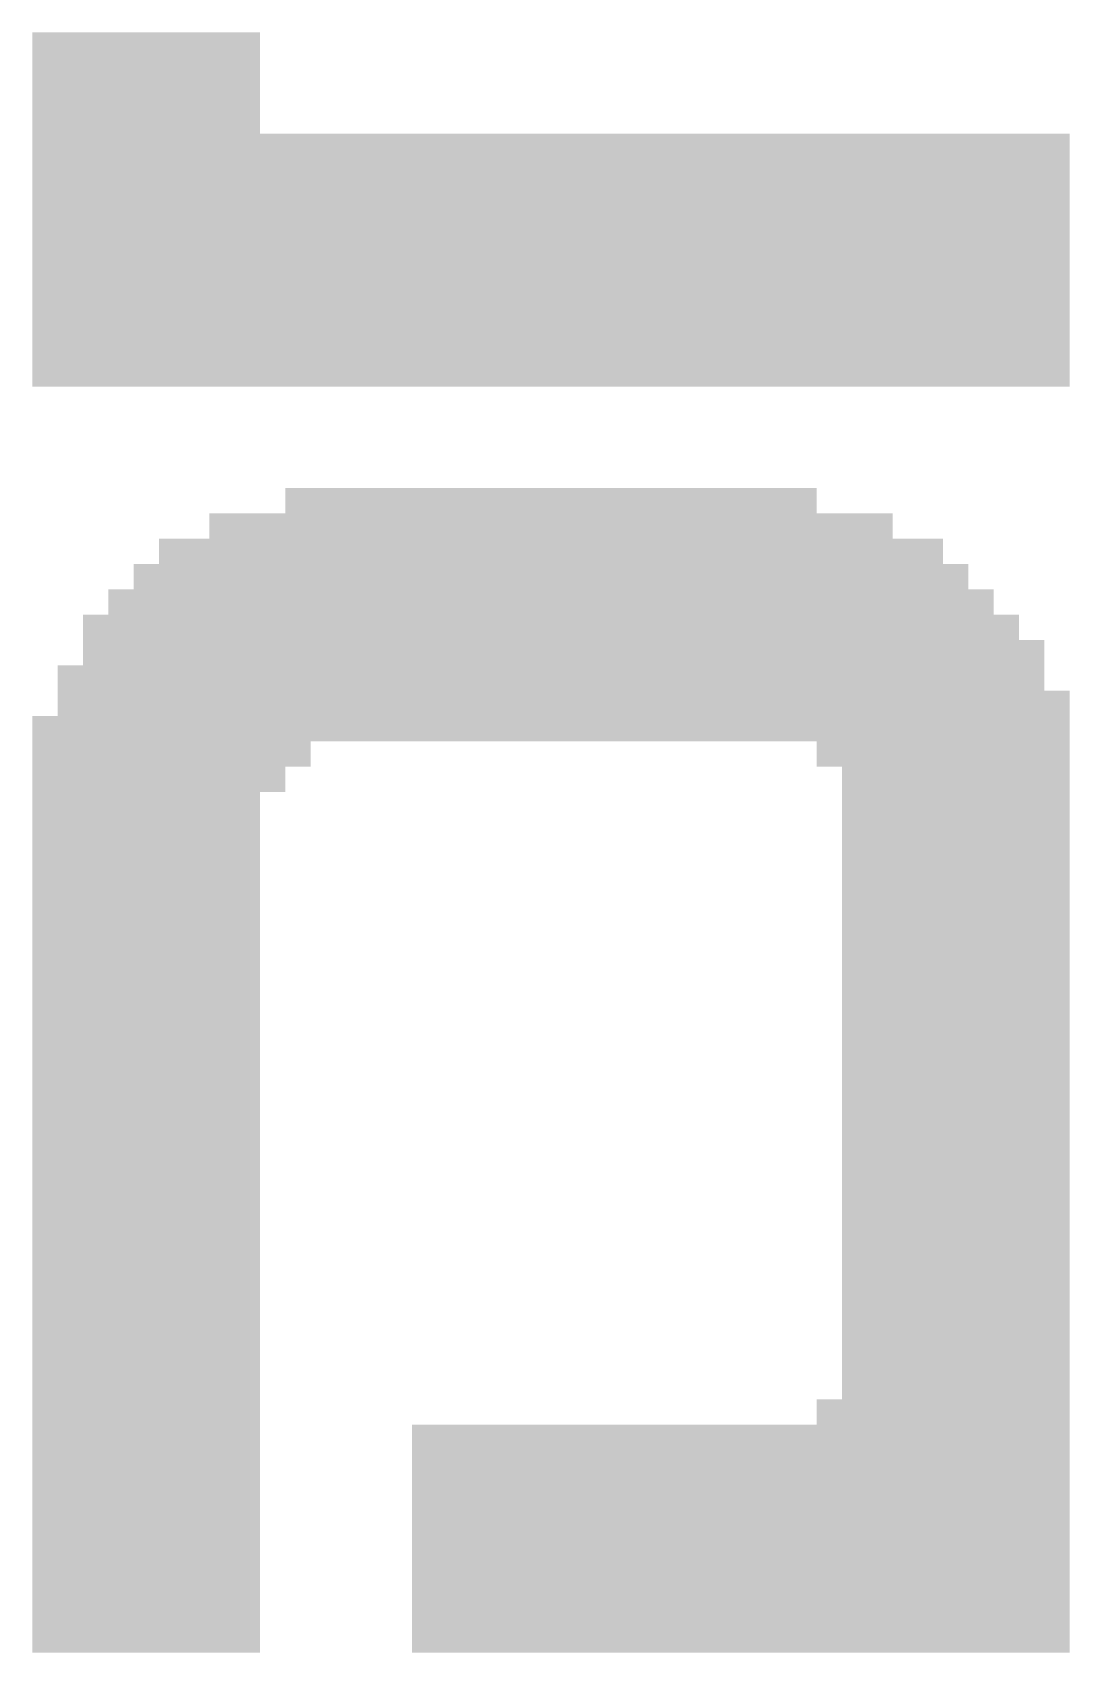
# Model space of a CAD drawing. Extents: x -15 to 107, y -79 to 1.
# Drawn here: x -11.43 to -10.389, y -26.848 to -25.222 of the extents above; entities that cross this region are included whole.
import ezdxf

# ---------------------------------------------------------------- set-up
doc = ezdxf.new("R2010")
doc.units = 0
doc.layers.add('21', color=253, linetype='CONTINUOUS')

# ---------------------------------------------------------------- blocks, each defined once
blk = doc.blocks.new('RECT')
blk.add_solid([(-0.5, -0.5), (0.5, -0.5), (-0.5, 0.5), (0.5, 0.5)])

msp = doc.modelspace()

# ---------------------------------------------------------------- block references
at = {"layer": '21', "xscale": 0.0254, "yscale": 0.0254, "rotation": 90}
for p in [(-11.4173, -25.2349), (-11.3919, -25.2349), (-11.3665, -25.2349), (-11.3411, -25.2349), (-11.3157, -25.2349), (-11.2903, -25.2349), (-11.2649, -25.2349), (-11.2395, -25.2349), (-11.2141, -25.2349), (-11.4173, -25.2603), (-11.3919, -25.2603), (-11.3665, -25.2603), (-11.3411, -25.2603), (-11.3157, -25.2603), (-11.2903, -25.2603), (-11.2649, -25.2603), (-11.2395, -25.2603), (-11.2141, -25.2603), (-11.4173, -25.2857), (-11.3919, -25.2857), (-11.3665, -25.2857), (-11.3411, -25.2857), (-11.3157, -25.2857), (-11.2903, -25.2857), (-11.2649, -25.2857), (-11.2395, -25.2857), (-11.2141, -25.2857), (-11.4173, -25.3111), (-11.3919, -25.3111), (-11.3665, -25.3111), (-11.3411, -25.3111), (-11.3157, -25.3111), (-11.2903, -25.3111), (-11.2649, -25.3111), (-11.2395, -25.3111), (-11.2141, -25.3111), (-11.4173, -25.3365), (-11.3919, -25.3365), (-11.3665, -25.3365), (-11.3411, -25.3365), (-11.3157, -25.3365), (-11.2903, -25.3365), (-11.2649, -25.3365), (-11.2395, -25.3365), (-11.2141, -25.3365), (-11.1887, -25.3365), (-11.1633, -25.3365), (-11.1379, -25.3365), (-11.1125, -25.3365), (-11.0871, -25.3365), (-11.0617, -25.3365), (-11.0363, -25.3365), (-11.0109, -25.3365), (-10.9855, -25.3365), (-10.9601, -25.3365), (-10.9347, -25.3365), (-10.9093, -25.3365), (-10.8839, -25.3365), (-10.8585, -25.3365), (-10.8331, -25.3365), (-10.8077, -25.3365), (-10.7823, -25.3365), (-10.7569, -25.3365), (-10.7315, -25.3365), (-10.7061, -25.3365), (-10.6807, -25.3365), (-10.6553, -25.3365), (-10.6299, -25.3365), (-10.6045, -25.3365), (-10.5791, -25.3365), (-10.5537, -25.3365), (-10.5283, -25.3365), (-10.5029, -25.3365), (-10.4775, -25.3365), (-10.4521, -25.3365), (-10.4267, -25.3365), (-10.4013, -25.3365), (-11.4173, -25.3619), (-11.3919, -25.3619), (-11.3665, -25.3619), (-11.3411, -25.3619), (-11.3157, -25.3619), (-11.2903, -25.3619), (-11.2649, -25.3619), (-11.2395, -25.3619), (-11.2141, -25.3619), (-11.1887, -25.3619), (-11.1633, -25.3619), (-11.1379, -25.3619), (-11.1125, -25.3619), (-11.0871, -25.3619), (-11.0617, -25.3619), (-11.0363, -25.3619), (-11.0109, -25.3619), (-10.9855, -25.3619), (-10.9601, -25.3619), (-10.9347, -25.3619), (-10.9093, -25.3619), (-10.8839, -25.3619), (-10.8585, -25.3619), (-10.8331, -25.3619), (-10.8077, -25.3619), (-10.7823, -25.3619), (-10.7569, -25.3619), (-10.7315, -25.3619), (-10.7061, -25.3619), (-10.6807, -25.3619), (-10.6553, -25.3619), (-10.6299, -25.3619), (-10.6045, -25.3619), (-10.5791, -25.3619), (-10.5537, -25.3619), (-10.5283, -25.3619), (-10.5029, -25.3619), (-10.4775, -25.3619), (-10.4521, -25.3619), (-10.4267, -25.3619), (-10.4013, -25.3619), (-11.4173, -25.3873), (-11.3919, -25.3873), (-11.3665, -25.3873), (-11.3411, -25.3873), (-11.3157, -25.3873), (-11.2903, -25.3873), (-11.2649, -25.3873), (-11.2395, -25.3873), (-11.2141, -25.3873), (-11.1887, -25.3873), (-11.1633, -25.3873), (-11.1379, -25.3873), (-11.1125, -25.3873), (-11.0871, -25.3873), (-11.0617, -25.3873), (-11.0363, -25.3873), (-11.0109, -25.3873), (-10.9855, -25.3873), (-10.9601, -25.3873), (-10.9347, -25.3873), (-10.9093, -25.3873), (-10.8839, -25.3873), (-10.8585, -25.3873), (-10.8331, -25.3873), (-10.8077, -25.3873), (-10.7823, -25.3873), (-10.7569, -25.3873), (-10.7315, -25.3873), (-10.7061, -25.3873), (-10.6807, -25.3873), (-10.6553, -25.3873), (-10.6299, -25.3873), (-10.6045, -25.3873), (-10.5791, -25.3873), (-10.5537, -25.3873), (-10.5283, -25.3873), (-10.5029, -25.3873), (-10.4775, -25.3873), (-10.4521, -25.3873), (-10.4267, -25.3873), (-10.4013, -25.3873), (-11.4173, -25.4127), (-11.3919, -25.4127), (-11.3665, -25.4127), (-11.3411, -25.4127), (-11.3157, -25.4127), (-11.2903, -25.4127), (-11.2649, -25.4127), (-11.2395, -25.4127), (-11.2141, -25.4127), (-11.1887, -25.4127), (-11.1633, -25.4127), (-11.1379, -25.4127), (-11.1125, -25.4127), (-11.0871, -25.4127), (-11.0617, -25.4127), (-11.0363, -25.4127), (-11.0109, -25.4127), (-10.9855, -25.4127), (-10.9601, -25.4127), (-10.9347, -25.4127), (-10.9093, -25.4127), (-10.8839, -25.4127), (-10.8585, -25.4127), (-10.8331, -25.4127), (-10.8077, -25.4127), (-10.7823, -25.4127), (-10.7569, -25.4127), (-10.7315, -25.4127), (-10.7061, -25.4127), (-10.6807, -25.4127), (-10.6553, -25.4127), (-10.6299, -25.4127), (-10.6045, -25.4127), (-10.5791, -25.4127), (-10.5537, -25.4127), (-10.5283, -25.4127), (-10.5029, -25.4127), (-10.4775, -25.4127), (-10.4521, -25.4127), (-10.4267, -25.4127), (-10.4013, -25.4127), (-11.4173, -25.4381), (-11.3919, -25.4381), (-11.3665, -25.4381), (-11.3411, -25.4381), (-11.3157, -25.4381), (-11.2903, -25.4381), (-11.2649, -25.4381), (-11.2395, -25.4381), (-11.2141, -25.4381), (-11.1887, -25.4381), (-11.1633, -25.4381), (-11.1379, -25.4381), (-11.1125, -25.4381), (-11.0871, -25.4381), (-11.0617, -25.4381), (-11.0363, -25.4381), (-11.0109, -25.4381), (-10.9855, -25.4381), (-10.9601, -25.4381), (-10.9347, -25.4381), (-10.9093, -25.4381), (-10.8839, -25.4381), (-10.8585, -25.4381), (-10.8331, -25.4381), (-10.8077, -25.4381), (-10.7823, -25.4381), (-10.7569, -25.4381), (-10.7315, -25.4381), (-10.7061, -25.4381), (-10.6807, -25.4381), (-10.6553, -25.4381), (-10.6299, -25.4381), (-10.6045, -25.4381), (-10.5791, -25.4381), (-10.5537, -25.4381), (-10.5283, -25.4381), (-10.5029, -25.4381), (-10.4775, -25.4381), (-10.4521, -25.4381), (-10.4267, -25.4381), (-10.4013, -25.4381), (-11.4173, -25.4635), (-11.3919, -25.4635), (-11.3665, -25.4635), (-11.3411, -25.4635), (-11.3157, -25.4635), (-11.2903, -25.4635), (-11.2649, -25.4635), (-11.2395, -25.4635), (-11.2141, -25.4635), (-11.1887, -25.4635), (-11.1633, -25.4635), (-11.1379, -25.4635), (-11.1125, -25.4635), (-11.0871, -25.4635), (-11.0617, -25.4635), (-11.0363, -25.4635), (-11.0109, -25.4635), (-10.9855, -25.4635), (-10.9601, -25.4635), (-10.9347, -25.4635), (-10.9093, -25.4635), (-10.8839, -25.4635), (-10.8585, -25.4635), (-10.8331, -25.4635), (-10.8077, -25.4635), (-10.7823, -25.4635), (-10.7569, -25.4635), (-10.7315, -25.4635), (-10.7061, -25.4635), (-10.6807, -25.4635), (-10.6553, -25.4635), (-10.6299, -25.4635), (-10.6045, -25.4635), (-10.5791, -25.4635), (-10.5537, -25.4635), (-10.5283, -25.4635), (-10.5029, -25.4635), (-10.4775, -25.4635), (-10.4521, -25.4635), (-10.4267, -25.4635), (-10.4013, -25.4635), (-11.4173, -25.4889), (-11.3919, -25.4889), (-11.3665, -25.4889), (-11.3411, -25.4889), (-11.3157, -25.4889), (-11.2903, -25.4889), (-11.2649, -25.4889), (-11.2395, -25.4889), (-11.2141, -25.4889), (-11.1887, -25.4889), (-11.1633, -25.4889), (-11.1379, -25.4889), (-11.1125, -25.4889), (-11.0871, -25.4889), (-11.0617, -25.4889), (-11.0363, -25.4889), (-11.0109, -25.4889), (-10.9855, -25.4889), (-10.9601, -25.4889), (-10.9347, -25.4889), (-10.9093, -25.4889), (-10.8839, -25.4889), (-10.8585, -25.4889), (-10.8331, -25.4889), (-10.8077, -25.4889), (-10.7823, -25.4889), (-10.7569, -25.4889), (-10.7315, -25.4889), (-10.7061, -25.4889), (-10.6807, -25.4889), (-10.6553, -25.4889), (-10.6299, -25.4889), (-10.6045, -25.4889), (-10.5791, -25.4889), (-10.5537, -25.4889), (-10.5283, -25.4889), (-10.5029, -25.4889), (-10.4775, -25.4889), (-10.4521, -25.4889), (-10.4267, -25.4889), (-10.4013, -25.4889), (-11.4173, -25.5143), (-11.3919, -25.5143), (-11.3665, -25.5143), (-11.3411, -25.5143), (-11.3157, -25.5143), (-11.2903, -25.5143), (-11.2649, -25.5143), (-11.2395, -25.5143), (-11.2141, -25.5143), (-11.1887, -25.5143), (-11.1633, -25.5143), (-11.1379, -25.5143), (-11.1125, -25.5143), (-11.0871, -25.5143), (-11.0617, -25.5143), (-11.0363, -25.5143), (-11.0109, -25.5143), (-10.9855, -25.5143), (-10.9601, -25.5143), (-10.9347, -25.5143), (-10.9093, -25.5143), (-10.8839, -25.5143), (-10.8585, -25.5143), (-10.8331, -25.5143), (-10.8077, -25.5143), (-10.7823, -25.5143), (-10.7569, -25.5143), (-10.7315, -25.5143), (-10.7061, -25.5143), (-10.6807, -25.5143), (-10.6553, -25.5143), (-10.6299, -25.5143), (-10.6045, -25.5143), (-10.5791, -25.5143), (-10.5537, -25.5143), (-10.5283, -25.5143), (-10.5029, -25.5143), (-10.4775, -25.5143), (-10.4521, -25.5143), (-10.4267, -25.5143), (-10.4013, -25.5143), (-11.4173, -25.5397), (-11.3919, -25.5397), (-11.3665, -25.5397), (-11.3411, -25.5397), (-11.3157, -25.5397), (-11.2903, -25.5397), (-11.2649, -25.5397), (-11.2395, -25.5397), (-11.2141, -25.5397), (-11.1887, -25.5397), (-11.1633, -25.5397), (-11.1379, -25.5397), (-11.1125, -25.5397), (-11.0871, -25.5397), (-11.0617, -25.5397), (-11.0363, -25.5397), (-11.0109, -25.5397), (-10.9855, -25.5397), (-10.9601, -25.5397), (-10.9347, -25.5397), (-10.9093, -25.5397), (-10.8839, -25.5397), (-10.8585, -25.5397), (-10.8331, -25.5397), (-10.8077, -25.5397), (-10.7823, -25.5397), (-10.7569, -25.5397), (-10.7315, -25.5397), (-10.7061, -25.5397), (-10.6807, -25.5397), (-10.6553, -25.5397), (-10.6299, -25.5397), (-10.6045, -25.5397), (-10.5791, -25.5397), (-10.5537, -25.5397), (-10.5283, -25.5397), (-10.5029, -25.5397), (-10.4775, -25.5397), (-10.4521, -25.5397), (-10.4267, -25.5397), (-10.4013, -25.5397), (-11.4173, -25.5651), (-11.3919, -25.5651), (-11.3665, -25.5651), (-11.3411, -25.5651), (-11.3157, -25.5651), (-11.2903, -25.5651), (-11.2649, -25.5651), (-11.2395, -25.5651), (-11.2141, -25.5651), (-11.1887, -25.5651), (-11.1633, -25.5651), (-11.1379, -25.5651), (-11.1125, -25.5651), (-11.0871, -25.5651), (-11.0617, -25.5651), (-11.0363, -25.5651), (-11.0109, -25.5651), (-10.9855, -25.5651), (-10.9601, -25.5651), (-10.9347, -25.5651), (-10.9093, -25.5651), (-10.8839, -25.5651), (-10.8585, -25.5651), (-10.8331, -25.5651), (-10.8077, -25.5651), (-10.7823, -25.5651), (-10.7569, -25.5651), (-10.7315, -25.5651), (-10.7061, -25.5651), (-10.6807, -25.5651), (-10.6553, -25.5651), (-10.6299, -25.5651), (-10.6045, -25.5651), (-10.5791, -25.5651), (-10.5537, -25.5651), (-10.5283, -25.5651), (-10.5029, -25.5651), (-10.4775, -25.5651), (-10.4521, -25.5651), (-10.4267, -25.5651), (-10.4013, -25.5651), (-11.1633, -25.6921), (-11.1379, -25.6921), (-11.1125, -25.6921), (-11.0871, -25.6921), (-11.0617, -25.6921), (-11.0363, -25.6921), (-11.0109, -25.6921), (-10.9855, -25.6921), (-10.9601, -25.6921), (-10.9347, -25.6921), (-10.9093, -25.6921), (-10.8839, -25.6921), (-10.8585, -25.6921), (-10.8331, -25.6921), (-10.8077, -25.6921), (-10.7823, -25.6921), (-10.7569, -25.6921), (-10.7315, -25.6921), (-10.7061, -25.6921), (-10.6807, -25.6921), (-10.6553, -25.6921), (-11.2395, -25.7175), (-11.2141, -25.7175), (-11.1887, -25.7175), (-11.1633, -25.7175), (-11.1379, -25.7175), (-11.1125, -25.7175), (-11.0871, -25.7175), (-11.0617, -25.7175), (-11.0363, -25.7175), (-11.0109, -25.7175), (-10.9855, -25.7175), (-10.9601, -25.7175), (-10.9347, -25.7175), (-10.9093, -25.7175), (-10.8839, -25.7175), (-10.8585, -25.7175), (-10.8331, -25.7175), (-10.8077, -25.7175), (-10.7823, -25.7175), (-10.7569, -25.7175), (-10.7315, -25.7175), (-10.7061, -25.7175), (-10.6807, -25.7175), (-10.6553, -25.7175), (-10.6299, -25.7175), (-10.6045, -25.7175), (-10.5791, -25.7175), (-11.2903, -25.7429), (-11.2649, -25.7429), (-11.2395, -25.7429), (-11.2141, -25.7429), (-11.1887, -25.7429), (-11.1633, -25.7429), (-11.1379, -25.7429), (-11.1125, -25.7429), (-11.0871, -25.7429), (-11.0617, -25.7429), (-11.0363, -25.7429), (-11.0109, -25.7429), (-10.9855, -25.7429), (-10.9601, -25.7429), (-10.9347, -25.7429), (-10.9093, -25.7429), (-10.8839, -25.7429), (-10.8585, -25.7429), (-10.8331, -25.7429), (-10.8077, -25.7429), (-10.7823, -25.7429), (-10.7569, -25.7429), (-10.7315, -25.7429), (-10.7061, -25.7429), (-10.6807, -25.7429), (-10.6553, -25.7429), (-10.6299, -25.7429), (-10.6045, -25.7429), (-10.5791, -25.7429), (-10.5537, -25.7429), (-10.5283, -25.7429), (-11.3157, -25.7683), (-11.2903, -25.7683), (-11.2649, -25.7683), (-11.2395, -25.7683), (-11.2141, -25.7683), (-11.1887, -25.7683), (-11.1633, -25.7683), (-11.1379, -25.7683), (-11.1125, -25.7683), (-11.0871, -25.7683), (-11.0617, -25.7683), (-11.0363, -25.7683), (-11.0109, -25.7683), (-10.9855, -25.7683), (-10.9601, -25.7683), (-10.9347, -25.7683), (-10.9093, -25.7683), (-10.8839, -25.7683), (-10.8585, -25.7683), (-10.8331, -25.7683), (-10.8077, -25.7683), (-10.7823, -25.7683), (-10.7569, -25.7683), (-10.7315, -25.7683), (-10.7061, -25.7683), (-10.6807, -25.7683), (-10.6553, -25.7683), (-10.6299, -25.7683), (-10.6045, -25.7683), (-10.5791, -25.7683), (-10.5537, -25.7683), (-10.5283, -25.7683), (-10.5029, -25.7683), (-11.3411, -25.7937), (-11.3157, -25.7937), (-11.2903, -25.7937), (-11.2649, -25.7937), (-11.2395, -25.7937), (-11.2141, -25.7937), (-11.1887, -25.7937), (-11.1633, -25.7937), (-11.1379, -25.7937), (-11.1125, -25.7937), (-11.0871, -25.7937), (-11.0617, -25.7937), (-11.0363, -25.7937), (-11.0109, -25.7937), (-10.9855, -25.7937), (-10.9601, -25.7937), (-10.9347, -25.7937), (-10.9093, -25.7937), (-10.8839, -25.7937), (-10.8585, -25.7937), (-10.8331, -25.7937), (-10.8077, -25.7937), (-10.7823, -25.7937), (-10.7569, -25.7937), (-10.7315, -25.7937), (-10.7061, -25.7937), (-10.6807, -25.7937), (-10.6553, -25.7937), (-10.6299, -25.7937), (-10.6045, -25.7937), (-10.5791, -25.7937), (-10.5537, -25.7937), (-10.5283, -25.7937), (-10.5029, -25.7937), (-10.4775, -25.7937), (-11.3665, -25.8191), (-11.3411, -25.8191), (-11.3157, -25.8191), (-11.2903, -25.8191), (-11.2649, -25.8191), (-11.2395, -25.8191), (-11.2141, -25.8191), (-11.1887, -25.8191), (-11.1633, -25.8191), (-11.1379, -25.8191), (-11.1125, -25.8191), (-11.0871, -25.8191), (-11.0617, -25.8191), (-11.0363, -25.8191), (-11.0109, -25.8191), (-10.9855, -25.8191), (-10.9601, -25.8191), (-10.9347, -25.8191), (-10.9093, -25.8191), (-10.8839, -25.8191), (-10.8585, -25.8191), (-10.8331, -25.8191), (-10.8077, -25.8191), (-10.7823, -25.8191), (-10.7569, -25.8191), (-10.7315, -25.8191), (-10.7061, -25.8191), (-10.6807, -25.8191), (-10.6553, -25.8191), (-10.6299, -25.8191), (-10.6045, -25.8191), (-10.5791, -25.8191), (-10.5537, -25.8191), (-10.5283, -25.8191), (-10.5029, -25.8191), (-10.4775, -25.8191), (-10.4521, -25.8191), (-11.3665, -25.8445), (-11.3411, -25.8445), (-11.3157, -25.8445), (-11.2903, -25.8445), (-11.2649, -25.8445), (-11.2395, -25.8445), (-11.2141, -25.8445), (-11.1887, -25.8445), (-11.1633, -25.8445), (-11.1379, -25.8445), (-11.1125, -25.8445), (-11.0871, -25.8445), (-11.0617, -25.8445), (-11.0363, -25.8445), (-11.0109, -25.8445), (-10.9855, -25.8445), (-10.9601, -25.8445), (-10.9347, -25.8445), (-10.9093, -25.8445), (-10.8839, -25.8445), (-10.8585, -25.8445), (-10.8331, -25.8445), (-10.8077, -25.8445), (-10.7823, -25.8445), (-10.7569, -25.8445), (-10.7315, -25.8445), (-10.7061, -25.8445), (-10.6807, -25.8445), (-10.6553, -25.8445), (-10.6299, -25.8445), (-10.6045, -25.8445), (-10.5791, -25.8445), (-10.5537, -25.8445), (-10.5283, -25.8445), (-10.5029, -25.8445), (-10.4775, -25.8445), (-10.4521, -25.8445), (-10.4267, -25.8445), (-11.3919, -25.8699), (-11.3665, -25.8699), (-11.3411, -25.8699), (-11.3157, -25.8699), (-11.2903, -25.8699), (-11.2649, -25.8699), (-11.2395, -25.8699), (-11.2141, -25.8699), (-11.1887, -25.8699), (-11.1633, -25.8699), (-11.1379, -25.8699), (-11.1125, -25.8699), (-11.0871, -25.8699), (-11.0617, -25.8699), (-11.0363, -25.8699), (-11.0109, -25.8699), (-10.9855, -25.8699), (-10.9601, -25.8699), (-10.9347, -25.8699), (-10.9093, -25.8699), (-10.8839, -25.8699), (-10.8585, -25.8699), (-10.8331, -25.8699), (-10.8077, -25.8699), (-10.7823, -25.8699), (-10.7569, -25.8699), (-10.7315, -25.8699), (-10.7061, -25.8699), (-10.6807, -25.8699), (-10.6553, -25.8699), (-10.6299, -25.8699), (-10.6045, -25.8699), (-10.5791, -25.8699), (-10.5537, -25.8699), (-10.5283, -25.8699), (-10.5029, -25.8699), (-10.4775, -25.8699), (-10.4521, -25.8699), (-10.4267, -25.8699), (-11.3919, -25.8953), (-11.3665, -25.8953), (-11.3411, -25.8953), (-11.3157, -25.8953), (-11.2903, -25.8953), (-11.2649, -25.8953), (-11.2395, -25.8953), (-11.2141, -25.8953), (-11.1887, -25.8953), (-11.1633, -25.8953), (-11.1379, -25.8953), (-11.1125, -25.8953), (-11.0871, -25.8953), (-11.0617, -25.8953), (-11.0363, -25.8953), (-11.0109, -25.8953), (-10.9855, -25.8953), (-10.9601, -25.8953), (-10.9347, -25.8953), (-10.9093, -25.8953), (-10.8839, -25.8953), (-10.8585, -25.8953), (-10.8331, -25.8953), (-10.8077, -25.8953), (-10.7823, -25.8953), (-10.7569, -25.8953), (-10.7315, -25.8953), (-10.7061, -25.8953), (-10.6807, -25.8953), (-10.6553, -25.8953), (-10.6299, -25.8953), (-10.6045, -25.8953), (-10.5791, -25.8953), (-10.5537, -25.8953), (-10.5283, -25.8953), (-10.5029, -25.8953), (-10.4775, -25.8953), (-10.4521, -25.8953), (-10.4267, -25.8953), (-10.4013, -25.8953), (-11.4173, -25.9207), (-11.3919, -25.9207), (-11.3665, -25.9207), (-11.3411, -25.9207), (-11.3157, -25.9207), (-11.2903, -25.9207), (-11.2649, -25.9207), (-11.2395, -25.9207), (-11.2141, -25.9207), (-11.1887, -25.9207), (-11.1633, -25.9207), (-11.1379, -25.9207), (-11.1125, -25.9207), (-11.0871, -25.9207), (-11.0617, -25.9207), (-11.0363, -25.9207), (-11.0109, -25.9207), (-10.9855, -25.9207), (-10.9601, -25.9207), (-10.9347, -25.9207), (-10.9093, -25.9207), (-10.8839, -25.9207), (-10.8585, -25.9207), (-10.8331, -25.9207), (-10.8077, -25.9207), (-10.7823, -25.9207), (-10.7569, -25.9207), (-10.7315, -25.9207), (-10.7061, -25.9207), (-10.6807, -25.9207), (-10.6553, -25.9207), (-10.6299, -25.9207), (-10.6045, -25.9207), (-10.5791, -25.9207), (-10.5537, -25.9207), (-10.5283, -25.9207), (-10.5029, -25.9207), (-10.4775, -25.9207), (-10.4521, -25.9207), (-10.4267, -25.9207), (-10.4013, -25.9207), (-11.4173, -25.9461), (-11.3919, -25.9461), (-11.3665, -25.9461), (-11.3411, -25.9461), (-11.3157, -25.9461), (-11.2903, -25.9461), (-11.2649, -25.9461), (-11.2395, -25.9461), (-11.2141, -25.9461), (-11.1887, -25.9461), (-11.1633, -25.9461), (-10.6299, -25.9461), (-10.6045, -25.9461), (-10.5791, -25.9461), (-10.5537, -25.9461), (-10.5283, -25.9461), (-10.5029, -25.9461), (-10.4775, -25.9461), (-10.4521, -25.9461), (-10.4267, -25.9461), (-10.4013, -25.9461), (-11.4173, -25.9715), (-11.3919, -25.9715), (-11.3665, -25.9715), (-11.3411, -25.9715), (-11.3157, -25.9715), (-11.2903, -25.9715), (-11.2649, -25.9715), (-11.2395, -25.9715), (-11.2141, -25.9715), (-11.1887, -25.9715), (-10.6045, -25.9715), (-10.5791, -25.9715), (-10.5537, -25.9715), (-10.5283, -25.9715), (-10.5029, -25.9715), (-10.4775, -25.9715), (-10.4521, -25.9715), (-10.4267, -25.9715), (-10.4013, -25.9715), (-11.4173, -25.9969), (-11.3919, -25.9969), (-11.3665, -25.9969), (-11.3411, -25.9969), (-11.3157, -25.9969), (-11.2903, -25.9969), (-11.2649, -25.9969), (-11.2395, -25.9969), (-11.2141, -25.9969), (-10.6045, -25.9969), (-10.5791, -25.9969), (-10.5537, -25.9969), (-10.5283, -25.9969), (-10.5029, -25.9969), (-10.4775, -25.9969), (-10.4521, -25.9969), (-10.4267, -25.9969), (-10.4013, -25.9969), (-11.4173, -26.0223), (-11.3919, -26.0223), (-11.3665, -26.0223), (-11.3411, -26.0223), (-11.3157, -26.0223), (-11.2903, -26.0223), (-11.2649, -26.0223), (-11.2395, -26.0223), (-11.2141, -26.0223), (-10.6045, -26.0223), (-10.5791, -26.0223), (-10.5537, -26.0223), (-10.5283, -26.0223), (-10.5029, -26.0223), (-10.4775, -26.0223), (-10.4521, -26.0223), (-10.4267, -26.0223), (-10.4013, -26.0223), (-11.4173, -26.0477), (-11.3919, -26.0477), (-11.3665, -26.0477), (-11.3411, -26.0477), (-11.3157, -26.0477), (-11.2903, -26.0477), (-11.2649, -26.0477), (-11.2395, -26.0477), (-11.2141, -26.0477), (-10.6045, -26.0477), (-10.5791, -26.0477), (-10.5537, -26.0477), (-10.5283, -26.0477), (-10.5029, -26.0477), (-10.4775, -26.0477), (-10.4521, -26.0477), (-10.4267, -26.0477), (-10.4013, -26.0477), (-11.4173, -26.0731), (-11.3919, -26.0731), (-11.3665, -26.0731), (-11.3411, -26.0731), (-11.3157, -26.0731), (-11.2903, -26.0731), (-11.2649, -26.0731), (-11.2395, -26.0731), (-11.2141, -26.0731), (-10.6045, -26.0731), (-10.5791, -26.0731), (-10.5537, -26.0731), (-10.5283, -26.0731), (-10.5029, -26.0731), (-10.4775, -26.0731), (-10.4521, -26.0731), (-10.4267, -26.0731), (-10.4013, -26.0731), (-11.4173, -26.0985), (-11.3919, -26.0985), (-11.3665, -26.0985), (-11.3411, -26.0985), (-11.3157, -26.0985), (-11.2903, -26.0985), (-11.2649, -26.0985), (-11.2395, -26.0985), (-11.2141, -26.0985), (-10.6045, -26.0985), (-10.5791, -26.0985), (-10.5537, -26.0985), (-10.5283, -26.0985), (-10.5029, -26.0985), (-10.4775, -26.0985), (-10.4521, -26.0985), (-10.4267, -26.0985), (-10.4013, -26.0985), (-11.4173, -26.1239), (-11.3919, -26.1239), (-11.3665, -26.1239), (-11.3411, -26.1239), (-11.3157, -26.1239), (-11.2903, -26.1239), (-11.2649, -26.1239), (-11.2395, -26.1239), (-11.2141, -26.1239), (-10.6045, -26.1239), (-10.5791, -26.1239), (-10.5537, -26.1239), (-10.5283, -26.1239), (-10.5029, -26.1239), (-10.4775, -26.1239), (-10.4521, -26.1239), (-10.4267, -26.1239), (-10.4013, -26.1239), (-11.4173, -26.1493), (-11.3919, -26.1493), (-11.3665, -26.1493), (-11.3411, -26.1493), (-11.3157, -26.1493), (-11.2903, -26.1493), (-11.2649, -26.1493), (-11.2395, -26.1493), (-11.2141, -26.1493), (-10.6045, -26.1493), (-10.5791, -26.1493), (-10.5537, -26.1493), (-10.5283, -26.1493), (-10.5029, -26.1493), (-10.4775, -26.1493), (-10.4521, -26.1493), (-10.4267, -26.1493), (-10.4013, -26.1493), (-11.4173, -26.1747), (-11.3919, -26.1747), (-11.3665, -26.1747), (-11.3411, -26.1747), (-11.3157, -26.1747), (-11.2903, -26.1747), (-11.2649, -26.1747), (-11.2395, -26.1747), (-11.2141, -26.1747), (-10.6045, -26.1747), (-10.5791, -26.1747), (-10.5537, -26.1747), (-10.5283, -26.1747), (-10.5029, -26.1747), (-10.4775, -26.1747), (-10.4521, -26.1747), (-10.4267, -26.1747), (-10.4013, -26.1747), (-11.4173, -26.2001), (-11.3919, -26.2001), (-11.3665, -26.2001), (-11.3411, -26.2001), (-11.3157, -26.2001), (-11.2903, -26.2001), (-11.2649, -26.2001), (-11.2395, -26.2001), (-11.2141, -26.2001), (-10.6045, -26.2001), (-10.5791, -26.2001), (-10.5537, -26.2001), (-10.5283, -26.2001), (-10.5029, -26.2001), (-10.4775, -26.2001), (-10.4521, -26.2001), (-10.4267, -26.2001), (-10.4013, -26.2001), (-11.4173, -26.2255), (-11.3919, -26.2255), (-11.3665, -26.2255), (-11.3411, -26.2255), (-11.3157, -26.2255), (-11.2903, -26.2255), (-11.2649, -26.2255), (-11.2395, -26.2255), (-11.2141, -26.2255), (-10.6045, -26.2255), (-10.5791, -26.2255), (-10.5537, -26.2255), (-10.5283, -26.2255), (-10.5029, -26.2255), (-10.4775, -26.2255), (-10.4521, -26.2255), (-10.4267, -26.2255), (-10.4013, -26.2255), (-11.4173, -26.2509), (-11.3919, -26.2509), (-11.3665, -26.2509), (-11.3411, -26.2509), (-11.3157, -26.2509), (-11.2903, -26.2509), (-11.2649, -26.2509), (-11.2395, -26.2509), (-11.2141, -26.2509), (-10.6045, -26.2509), (-10.5791, -26.2509), (-10.5537, -26.2509), (-10.5283, -26.2509), (-10.5029, -26.2509), (-10.4775, -26.2509), (-10.4521, -26.2509), (-10.4267, -26.2509), (-10.4013, -26.2509), (-11.4173, -26.2763), (-11.3919, -26.2763), (-11.3665, -26.2763), (-11.3411, -26.2763), (-11.3157, -26.2763), (-11.2903, -26.2763), (-11.2649, -26.2763), (-11.2395, -26.2763), (-11.2141, -26.2763), (-10.6045, -26.2763), (-10.5791, -26.2763), (-10.5537, -26.2763), (-10.5283, -26.2763), (-10.5029, -26.2763), (-10.4775, -26.2763), (-10.4521, -26.2763), (-10.4267, -26.2763), (-10.4013, -26.2763), (-11.4173, -26.3017), (-11.3919, -26.3017), (-11.3665, -26.3017), (-11.3411, -26.3017), (-11.3157, -26.3017), (-11.2903, -26.3017), (-11.2649, -26.3017), (-11.2395, -26.3017), (-11.2141, -26.3017), (-10.6045, -26.3017), (-10.5791, -26.3017), (-10.5537, -26.3017), (-10.5283, -26.3017), (-10.5029, -26.3017), (-10.4775, -26.3017), (-10.4521, -26.3017), (-10.4267, -26.3017), (-10.4013, -26.3017), (-11.4173, -26.3271), (-11.3919, -26.3271), (-11.3665, -26.3271), (-11.3411, -26.3271), (-11.3157, -26.3271), (-11.2903, -26.3271), (-11.2649, -26.3271), (-11.2395, -26.3271), (-11.2141, -26.3271), (-10.6045, -26.3271), (-10.5791, -26.3271), (-10.5537, -26.3271), (-10.5283, -26.3271), (-10.5029, -26.3271), (-10.4775, -26.3271), (-10.4521, -26.3271), (-10.4267, -26.3271), (-10.4013, -26.3271), (-11.4173, -26.3525), (-11.3919, -26.3525), (-11.3665, -26.3525), (-11.3411, -26.3525), (-11.3157, -26.3525), (-11.2903, -26.3525), (-11.2649, -26.3525), (-11.2395, -26.3525), (-11.2141, -26.3525), (-10.6045, -26.3525), (-10.5791, -26.3525), (-10.5537, -26.3525), (-10.5283, -26.3525), (-10.5029, -26.3525), (-10.4775, -26.3525), (-10.4521, -26.3525), (-10.4267, -26.3525), (-10.4013, -26.3525), (-11.4173, -26.3779), (-11.3919, -26.3779), (-11.3665, -26.3779), (-11.3411, -26.3779), (-11.3157, -26.3779), (-11.2903, -26.3779), (-11.2649, -26.3779), (-11.2395, -26.3779), (-11.2141, -26.3779), (-10.6045, -26.3779), (-10.5791, -26.3779), (-10.5537, -26.3779), (-10.5283, -26.3779), (-10.5029, -26.3779), (-10.4775, -26.3779), (-10.4521, -26.3779), (-10.4267, -26.3779), (-10.4013, -26.3779), (-11.4173, -26.4033), (-11.3919, -26.4033), (-11.3665, -26.4033), (-11.3411, -26.4033), (-11.3157, -26.4033), (-11.2903, -26.4033), (-11.2649, -26.4033), (-11.2395, -26.4033), (-11.2141, -26.4033), (-10.6045, -26.4033), (-10.5791, -26.4033), (-10.5537, -26.4033), (-10.5283, -26.4033), (-10.5029, -26.4033), (-10.4775, -26.4033), (-10.4521, -26.4033), (-10.4267, -26.4033), (-10.4013, -26.4033), (-11.4173, -26.4287), (-11.3919, -26.4287), (-11.3665, -26.4287), (-11.3411, -26.4287), (-11.3157, -26.4287), (-11.2903, -26.4287), (-11.2649, -26.4287), (-11.2395, -26.4287), (-11.2141, -26.4287), (-10.6045, -26.4287), (-10.5791, -26.4287), (-10.5537, -26.4287), (-10.5283, -26.4287), (-10.5029, -26.4287), (-10.4775, -26.4287), (-10.4521, -26.4287), (-10.4267, -26.4287), (-10.4013, -26.4287), (-11.4173, -26.4541), (-11.3919, -26.4541), (-11.3665, -26.4541), (-11.3411, -26.4541), (-11.3157, -26.4541), (-11.2903, -26.4541), (-11.2649, -26.4541), (-11.2395, -26.4541), (-11.2141, -26.4541), (-10.6045, -26.4541), (-10.5791, -26.4541), (-10.5537, -26.4541), (-10.5283, -26.4541), (-10.5029, -26.4541), (-10.4775, -26.4541), (-10.4521, -26.4541), (-10.4267, -26.4541), (-10.4013, -26.4541), (-11.4173, -26.4795), (-11.3919, -26.4795), (-11.3665, -26.4795), (-11.3411, -26.4795), (-11.3157, -26.4795), (-11.2903, -26.4795), (-11.2649, -26.4795), (-11.2395, -26.4795), (-11.2141, -26.4795), (-10.6045, -26.4795), (-10.5791, -26.4795), (-10.5537, -26.4795), (-10.5283, -26.4795), (-10.5029, -26.4795), (-10.4775, -26.4795), (-10.4521, -26.4795), (-10.4267, -26.4795), (-10.4013, -26.4795), (-11.4173, -26.5049), (-11.3919, -26.5049), (-11.3665, -26.5049), (-11.3411, -26.5049), (-11.3157, -26.5049), (-11.2903, -26.5049), (-11.2649, -26.5049), (-11.2395, -26.5049), (-11.2141, -26.5049), (-10.6045, -26.5049), (-10.5791, -26.5049), (-10.5537, -26.5049), (-10.5283, -26.5049), (-10.5029, -26.5049), (-10.4775, -26.5049), (-10.4521, -26.5049), (-10.4267, -26.5049), (-10.4013, -26.5049), (-11.4173, -26.5303), (-11.3919, -26.5303), (-11.3665, -26.5303), (-11.3411, -26.5303), (-11.3157, -26.5303), (-11.2903, -26.5303), (-11.2649, -26.5303), (-11.2395, -26.5303), (-11.2141, -26.5303), (-10.6045, -26.5303), (-10.5791, -26.5303), (-10.5537, -26.5303), (-10.5283, -26.5303), (-10.5029, -26.5303), (-10.4775, -26.5303), (-10.4521, -26.5303), (-10.4267, -26.5303), (-10.4013, -26.5303), (-11.4173, -26.5557), (-11.3919, -26.5557), (-11.3665, -26.5557), (-11.3411, -26.5557), (-11.3157, -26.5557), (-11.2903, -26.5557), (-11.2649, -26.5557), (-11.2395, -26.5557), (-11.2141, -26.5557), (-10.6045, -26.5557), (-10.5791, -26.5557), (-10.5537, -26.5557), (-10.5283, -26.5557), (-10.5029, -26.5557), (-10.4775, -26.5557), (-10.4521, -26.5557), (-10.4267, -26.5557), (-10.4013, -26.5557), (-11.4173, -26.5811), (-11.3919, -26.5811), (-11.3665, -26.5811), (-11.3411, -26.5811), (-11.3157, -26.5811), (-11.2903, -26.5811), (-11.2649, -26.5811), (-11.2395, -26.5811), (-11.2141, -26.5811), (-10.6045, -26.5811), (-10.5791, -26.5811), (-10.5537, -26.5811), (-10.5283, -26.5811), (-10.5029, -26.5811), (-10.4775, -26.5811), (-10.4521, -26.5811), (-10.4267, -26.5811), (-10.4013, -26.5811), (-11.4173, -26.6065), (-11.3919, -26.6065), (-11.3665, -26.6065), (-11.3411, -26.6065), (-11.3157, -26.6065), (-11.2903, -26.6065), (-11.2649, -26.6065), (-11.2395, -26.6065), (-11.2141, -26.6065), (-10.6299, -26.6065), (-10.6045, -26.6065), (-10.5791, -26.6065), (-10.5537, -26.6065), (-10.5283, -26.6065), (-10.5029, -26.6065), (-10.4775, -26.6065), (-10.4521, -26.6065), (-10.4267, -26.6065), (-10.4013, -26.6065), (-11.4173, -26.6319), (-11.3919, -26.6319), (-11.3665, -26.6319), (-11.3411, -26.6319), (-11.3157, -26.6319), (-11.2903, -26.6319), (-11.2649, -26.6319), (-11.2395, -26.6319), (-11.2141, -26.6319), (-11.0363, -26.6319), (-11.0109, -26.6319), (-10.9855, -26.6319), (-10.9601, -26.6319), (-10.9347, -26.6319), (-10.9093, -26.6319), (-10.8839, -26.6319), (-10.8585, -26.6319), (-10.8331, -26.6319), (-10.8077, -26.6319), (-10.7823, -26.6319), (-10.7569, -26.6319), (-10.7315, -26.6319), (-10.7061, -26.6319), (-10.6807, -26.6319), (-10.6553, -26.6319), (-10.6299, -26.6319), (-10.6045, -26.6319), (-10.5791, -26.6319), (-10.5537, -26.6319), (-10.5283, -26.6319), (-10.5029, -26.6319), (-10.4775, -26.6319), (-10.4521, -26.6319), (-10.4267, -26.6319), (-10.4013, -26.6319), (-11.4173, -26.6573), (-11.3919, -26.6573), (-11.3665, -26.6573), (-11.3411, -26.6573), (-11.3157, -26.6573), (-11.2903, -26.6573), (-11.2649, -26.6573), (-11.2395, -26.6573), (-11.2141, -26.6573), (-11.0363, -26.6573), (-11.0109, -26.6573), (-10.9855, -26.6573), (-10.9601, -26.6573), (-10.9347, -26.6573), (-10.9093, -26.6573), (-10.8839, -26.6573), (-10.8585, -26.6573), (-10.8331, -26.6573), (-10.8077, -26.6573), (-10.7823, -26.6573), (-10.7569, -26.6573), (-10.7315, -26.6573), (-10.7061, -26.6573), (-10.6807, -26.6573), (-10.6553, -26.6573), (-10.6299, -26.6573), (-10.6045, -26.6573), (-10.5791, -26.6573), (-10.5537, -26.6573), (-10.5283, -26.6573), (-10.5029, -26.6573), (-10.4775, -26.6573), (-10.4521, -26.6573), (-10.4267, -26.6573), (-10.4013, -26.6573), (-11.4173, -26.6827), (-11.3919, -26.6827), (-11.3665, -26.6827), (-11.3411, -26.6827), (-11.3157, -26.6827), (-11.2903, -26.6827), (-11.2649, -26.6827), (-11.2395, -26.6827), (-11.2141, -26.6827), (-11.0363, -26.6827), (-11.0109, -26.6827), (-10.9855, -26.6827), (-10.9601, -26.6827), (-10.9347, -26.6827), (-10.9093, -26.6827), (-10.8839, -26.6827), (-10.8585, -26.6827), (-10.8331, -26.6827), (-10.8077, -26.6827), (-10.7823, -26.6827), (-10.7569, -26.6827), (-10.7315, -26.6827), (-10.7061, -26.6827), (-10.6807, -26.6827), (-10.6553, -26.6827), (-10.6299, -26.6827), (-10.6045, -26.6827), (-10.5791, -26.6827), (-10.5537, -26.6827), (-10.5283, -26.6827), (-10.5029, -26.6827), (-10.4775, -26.6827), (-10.4521, -26.6827), (-10.4267, -26.6827), (-10.4013, -26.6827), (-11.4173, -26.7081), (-11.3919, -26.7081), (-11.3665, -26.7081), (-11.3411, -26.7081), (-11.3157, -26.7081), (-11.2903, -26.7081), (-11.2649, -26.7081), (-11.2395, -26.7081), (-11.2141, -26.7081), (-11.0363, -26.7081), (-11.0109, -26.7081), (-10.9855, -26.7081), (-10.9601, -26.7081), (-10.9347, -26.7081), (-10.9093, -26.7081), (-10.8839, -26.7081), (-10.8585, -26.7081), (-10.8331, -26.7081), (-10.8077, -26.7081), (-10.7823, -26.7081), (-10.7569, -26.7081), (-10.7315, -26.7081), (-10.7061, -26.7081), (-10.6807, -26.7081), (-10.6553, -26.7081), (-10.6299, -26.7081), (-10.6045, -26.7081), (-10.5791, -26.7081), (-10.5537, -26.7081), (-10.5283, -26.7081), (-10.5029, -26.7081), (-10.4775, -26.7081), (-10.4521, -26.7081), (-10.4267, -26.7081), (-10.4013, -26.7081), (-11.4173, -26.7335), (-11.3919, -26.7335), (-11.3665, -26.7335), (-11.3411, -26.7335), (-11.3157, -26.7335), (-11.2903, -26.7335), (-11.2649, -26.7335), (-11.2395, -26.7335), (-11.2141, -26.7335), (-11.0363, -26.7335), (-11.0109, -26.7335), (-10.9855, -26.7335), (-10.9601, -26.7335), (-10.9347, -26.7335), (-10.9093, -26.7335), (-10.8839, -26.7335), (-10.8585, -26.7335), (-10.8331, -26.7335), (-10.8077, -26.7335), (-10.7823, -26.7335), (-10.7569, -26.7335), (-10.7315, -26.7335), (-10.7061, -26.7335), (-10.6807, -26.7335), (-10.6553, -26.7335), (-10.6299, -26.7335), (-10.6045, -26.7335), (-10.5791, -26.7335), (-10.5537, -26.7335), (-10.5283, -26.7335), (-10.5029, -26.7335), (-10.4775, -26.7335), (-10.4521, -26.7335), (-10.4267, -26.7335), (-10.4013, -26.7335), (-11.4173, -26.7589), (-11.3919, -26.7589), (-11.3665, -26.7589), (-11.3411, -26.7589), (-11.3157, -26.7589), (-11.2903, -26.7589), (-11.2649, -26.7589), (-11.2395, -26.7589), (-11.2141, -26.7589), (-11.0363, -26.7589), (-11.0109, -26.7589), (-10.9855, -26.7589), (-10.9601, -26.7589), (-10.9347, -26.7589), (-10.9093, -26.7589), (-10.8839, -26.7589), (-10.8585, -26.7589), (-10.8331, -26.7589), (-10.8077, -26.7589), (-10.7823, -26.7589), (-10.7569, -26.7589), (-10.7315, -26.7589), (-10.7061, -26.7589), (-10.6807, -26.7589), (-10.6553, -26.7589), (-10.6299, -26.7589), (-10.6045, -26.7589), (-10.5791, -26.7589), (-10.5537, -26.7589), (-10.5283, -26.7589), (-10.5029, -26.7589), (-10.4775, -26.7589), (-10.4521, -26.7589), (-10.4267, -26.7589), (-10.4013, -26.7589), (-11.4173, -26.7843), (-11.3919, -26.7843), (-11.3665, -26.7843), (-11.3411, -26.7843), (-11.3157, -26.7843), (-11.2903, -26.7843), (-11.2649, -26.7843), (-11.2395, -26.7843), (-11.2141, -26.7843), (-11.0363, -26.7843), (-11.0109, -26.7843), (-10.9855, -26.7843), (-10.9601, -26.7843), (-10.9347, -26.7843), (-10.9093, -26.7843), (-10.8839, -26.7843), (-10.8585, -26.7843), (-10.8331, -26.7843), (-10.8077, -26.7843), (-10.7823, -26.7843), (-10.7569, -26.7843), (-10.7315, -26.7843), (-10.7061, -26.7843), (-10.6807, -26.7843), (-10.6553, -26.7843), (-10.6299, -26.7843), (-10.6045, -26.7843), (-10.5791, -26.7843), (-10.5537, -26.7843), (-10.5283, -26.7843), (-10.5029, -26.7843), (-10.4775, -26.7843), (-10.4521, -26.7843), (-10.4267, -26.7843), (-10.4013, -26.7843), (-11.4173, -26.8097), (-11.3919, -26.8097), (-11.3665, -26.8097), (-11.3411, -26.8097), (-11.3157, -26.8097), (-11.2903, -26.8097), (-11.2649, -26.8097), (-11.2395, -26.8097), (-11.2141, -26.8097), (-11.0363, -26.8097), (-11.0109, -26.8097), (-10.9855, -26.8097), (-10.9601, -26.8097), (-10.9347, -26.8097), (-10.9093, -26.8097), (-10.8839, -26.8097), (-10.8585, -26.8097), (-10.8331, -26.8097), (-10.8077, -26.8097), (-10.7823, -26.8097), (-10.7569, -26.8097), (-10.7315, -26.8097), (-10.7061, -26.8097), (-10.6807, -26.8097), (-10.6553, -26.8097), (-10.6299, -26.8097), (-10.6045, -26.8097), (-10.5791, -26.8097), (-10.5537, -26.8097), (-10.5283, -26.8097), (-10.5029, -26.8097), (-10.4775, -26.8097), (-10.4521, -26.8097), (-10.4267, -26.8097), (-10.4013, -26.8097), (-11.4173, -26.8351), (-11.3919, -26.8351), (-11.3665, -26.8351), (-11.3411, -26.8351), (-11.3157, -26.8351), (-11.2903, -26.8351), (-11.2649, -26.8351), (-11.2395, -26.8351), (-11.2141, -26.8351), (-11.0363, -26.8351), (-11.0109, -26.8351), (-10.9855, -26.8351), (-10.9601, -26.8351), (-10.9347, -26.8351), (-10.9093, -26.8351), (-10.8839, -26.8351), (-10.8585, -26.8351), (-10.8331, -26.8351), (-10.8077, -26.8351), (-10.7823, -26.8351), (-10.7569, -26.8351), (-10.7315, -26.8351), (-10.7061, -26.8351), (-10.6807, -26.8351), (-10.6553, -26.8351), (-10.6299, -26.8351), (-10.6045, -26.8351), (-10.5791, -26.8351), (-10.5537, -26.8351), (-10.5283, -26.8351), (-10.5029, -26.8351), (-10.4775, -26.8351), (-10.4521, -26.8351), (-10.4267, -26.8351), (-10.4013, -26.8351)]:
    msp.add_blockref('RECT', p, dxfattribs=at)

doc.saveas('drawing.dxf')
